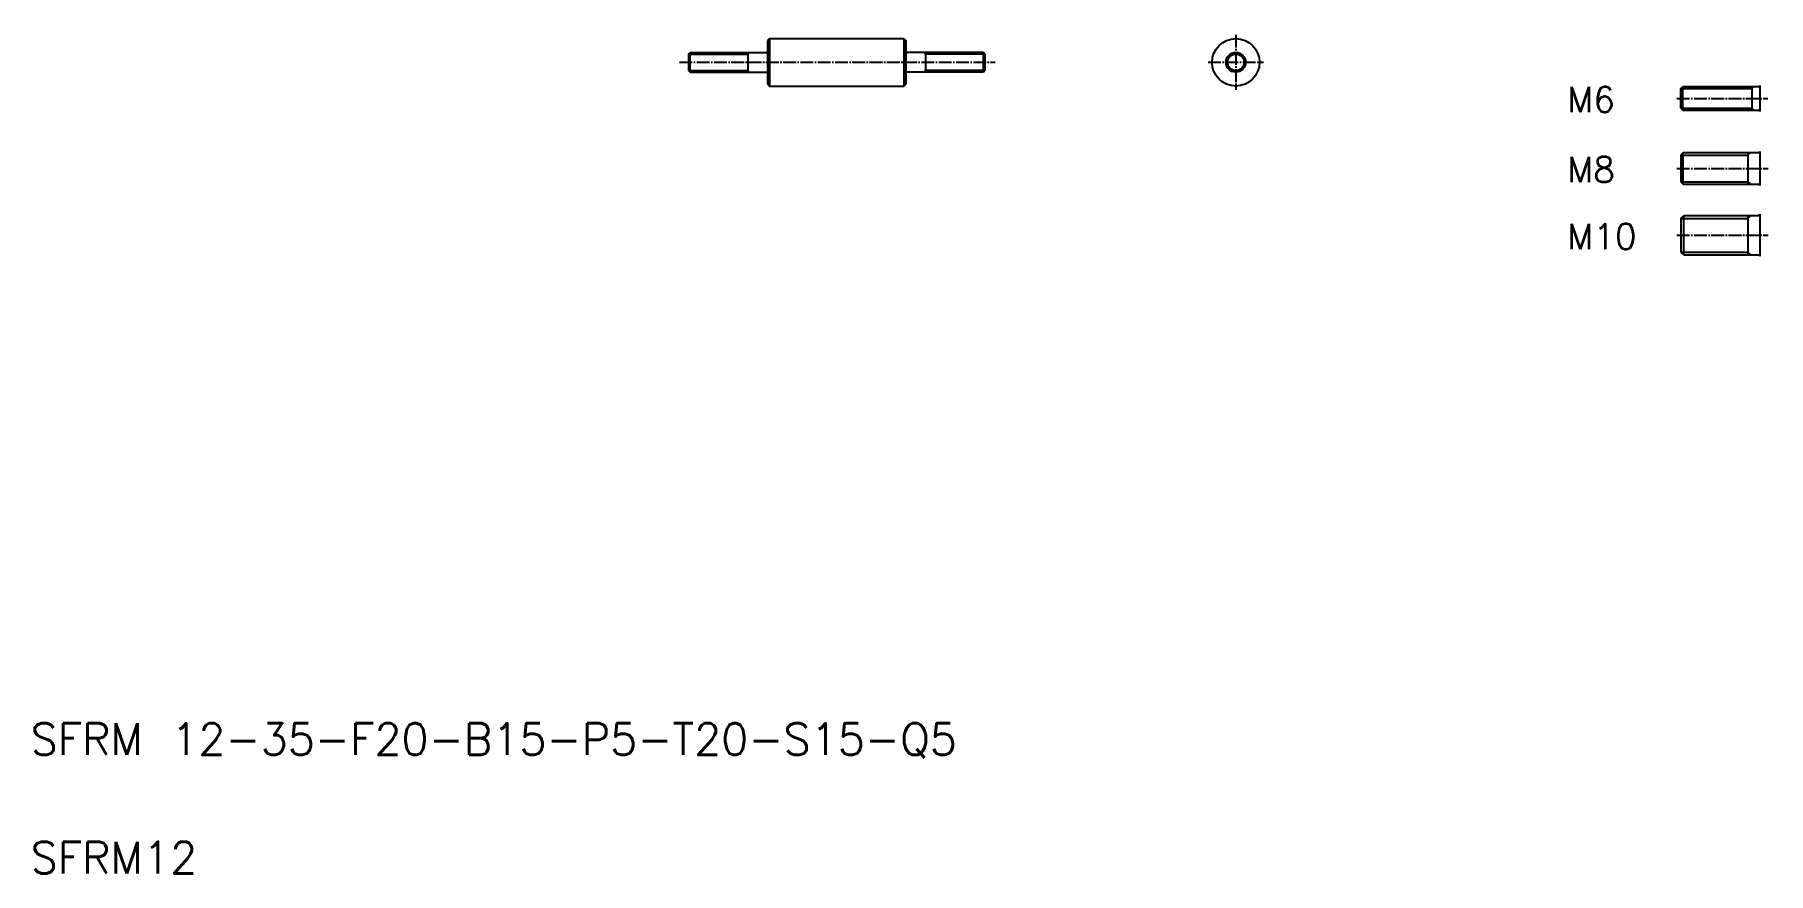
# Model space of a CAD drawing. Extents: x 21 to 460, y 20 to 232.
import ezdxf

# ---------------------------------------------------------------- set-up
doc = ezdxf.new("R2010")
doc.units = 0
doc.header["$LTSCALE"] = 0.25
doc.linetypes.add('CENTER', pattern=[17.5, 13, -1.5, 1.5, -1.5])
doc.layers.get('0').update_dxf_attribs({"linetype": 'CONTINUOUS'})
doc.layers.add('CENTER', color=1, linetype='CENTER')
doc.styles.get("Standard").update_dxf_attribs({"font": 'txt', "bigfont": 'BIGFONT'})

msp = doc.modelspace()

# ---------------------------------------------------------------- linework, layer by layer
at = {"color": 7, "linetype": 'CONTINUOUS'}
for p, q in [((207.02, 231.37), (206.52, 230.87)), ((206.52, 230.87), (206.52, 219.87)), ((207.02, 231.37), (241.02, 231.37)), ((207.02, 231.37), (207.02, 219.37)), ((241.02, 231.37), (241.02, 219.37)), ((241.02, 231.37), (241.52, 230.87)), ((241.52, 230.87), (241.52, 219.87)), ((186.52, 227.47), (186.92, 227.87)), ((186.92, 227.87), (206.32, 227.87)), ((186.92, 222.87), (186.92, 227.87)), ((201.52, 227.87), (201.52, 222.87)), ((261.12, 227.87), (241.72, 227.87)), ((246.52, 227.87), (246.52, 222.87)), ((261.12, 222.87), (261.12, 227.87)), ((261.52, 227.47), (261.12, 227.87)), ((186.52, 223.27), (186.92, 222.87)), ((186.92, 222.87), (206.32, 222.87)), ((206.52, 219.87), (207.02, 219.37)), ((241.02, 219.37), (241.52, 219.87)), ((261.12, 222.87), (241.72, 222.87)), ((261.52, 223.27), (261.12, 222.87)), ((207.02, 219.37), (241.02, 219.37)), ((437.61, 218.73), (438.11, 219.23)), ((438.11, 219.23), (457.31, 219.23)), ((438.11, 213.23), (438.11, 219.23)), ((455.61, 219.23), (455.61, 213.23)), ((437.61, 213.73), (438.11, 213.23)), ((438.11, 213.23), (457.31, 213.23)), ((437.61, 201.88), (438.24, 202.51)), ((438.24, 202.51), (457.31, 202.51)), ((438.24, 194.51), (438.24, 202.51)), ((454.61, 202.51), (454.61, 194.51)), ((437.61, 195.13), (438.24, 194.51)), ((438.24, 194.51), (457.31, 194.51)), ((437.61, 185.83), (438.36, 186.58)), ((438.36, 176.58), (438.36, 186.58)), ((438.36, 186.58), (457.31, 186.58)), ((454.61, 186.58), (454.61, 176.58)), ((437.61, 177.33), (438.36, 176.58)), ((438.36, 176.58), (457.31, 176.58))]:
    msp.add_line(p, q, dxfattribs=at)
for p, q in [((186.52, 227.47), (186.52, 223.27)), ((241.52, 228.12), (241.52, 228.12)), ((241.52, 225.37), (241.52, 225.37)), ((261.52, 227.47), (261.52, 223.27)), ((457.61, 219.53), (457.61, 212.93)), ((437.61, 213.73), (437.61, 218.73)), ((437.61, 201.88), (437.61, 195.13)), ((437.61, 185.83), (437.61, 177.33))]:
    msp.add_line(p, q)
at = {"color": 3, "linetype": 'CONTINUOUS'}
for p, q in [((186.52, 227.47), (201.52, 227.47)), ((201.52, 227.47), (201.92, 227.87)), ((246.52, 227.47), (246.12, 227.87)), ((261.52, 227.47), (246.52, 227.47)), ((186.52, 223.27), (201.52, 223.27)), ((201.52, 223.27), (201.92, 222.87)), ((246.52, 223.27), (246.12, 222.87)), ((261.52, 223.27), (246.52, 223.27)), ((437.61, 218.73), (455.61, 218.73)), ((455.61, 218.73), (456.11, 219.23)), ((437.61, 213.73), (455.61, 213.73)), ((455.61, 213.73), (456.11, 213.23)), ((437.61, 201.88), (454.61, 201.88)), ((454.61, 201.88), (455.24, 202.51)), ((437.61, 195.13), (454.61, 195.13)), ((454.61, 195.13), (455.24, 194.51)), ((437.61, 185.83), (454.61, 185.83)), ((454.61, 185.83), (455.36, 186.58)), ((437.61, 177.33), (454.61, 177.33)), ((454.61, 177.33), (455.36, 176.58))]:
    msp.add_line(p, q, dxfattribs=at)
at = {"color": 7}
for p, q in [((457.61, 202.81), (457.61, 194.21)), ((457.61, 186.88), (457.61, 176.28))]:
    msp.add_line(p, q, dxfattribs=at)
at = {"color": 7, "linetype": 'CONTINUOUS'}
for radius in [6, 2.5]:
    msp.add_circle((325.01, 225.37), radius, dxfattribs=at)
at = {"color": 3, "linetype": 'CONTINUOUS'}
msp.add_circle((325.01, 225.37), 2.1, dxfattribs=at)
at = {"color": 7, "linetype": 'CONTINUOUS'}
for centre, radius, start, end in [((206.32, 228.07), 0.2, 270, 0), ((241.72, 228.07), 0.2, 180, 270), ((206.32, 222.67), 0.2, 0, 90), ((241.72, 222.67), 0.2, 90, 180), ((457.31, 219.53), 0.3, 270, 0), ((457.31, 212.93), 0.3, 0, 90), ((457.31, 202.81), 0.3, 270, 0), ((457.31, 194.21), 0.3, 0, 90), ((457.31, 186.88), 0.3, 270, 0), ((457.31, 176.28), 0.3, 0, 90)]:
    msp.add_arc(centre, radius, start, end, dxfattribs=at)
at = {"layer": 'CENTER', "color": 1, "linetype": 'CENTER'}
for p, q in [((325.01, 232.37), (325.01, 218.37)), ((184.21, 225.37), (264.13, 225.37)), ((318.01, 225.37), (332.01, 225.37)), ((436.6, 216.23), (459.63, 216.23)), ((436.6, 198.51), (459.78, 198.51)), ((436.6, 181.58), (459.78, 181.58))]:
    msp.add_line(p, q, dxfattribs=at)

# ---------------------------------------------------------------- texts
for s, height, p in [('M6', 6.4, (408.89, 212.73)), ('M8', 6.4, (408.89, 195)), ('M10', 6.4, (408.89, 178.08)), ('SFRM 12-35-F20-B15-P5-T20-S15-Q5', 8, (20, 50)), ('SFRM12', 8, (20, 20))]:
    msp.add_text(s, height=height).set_placement(p)

doc.saveas('drawing.dxf')
